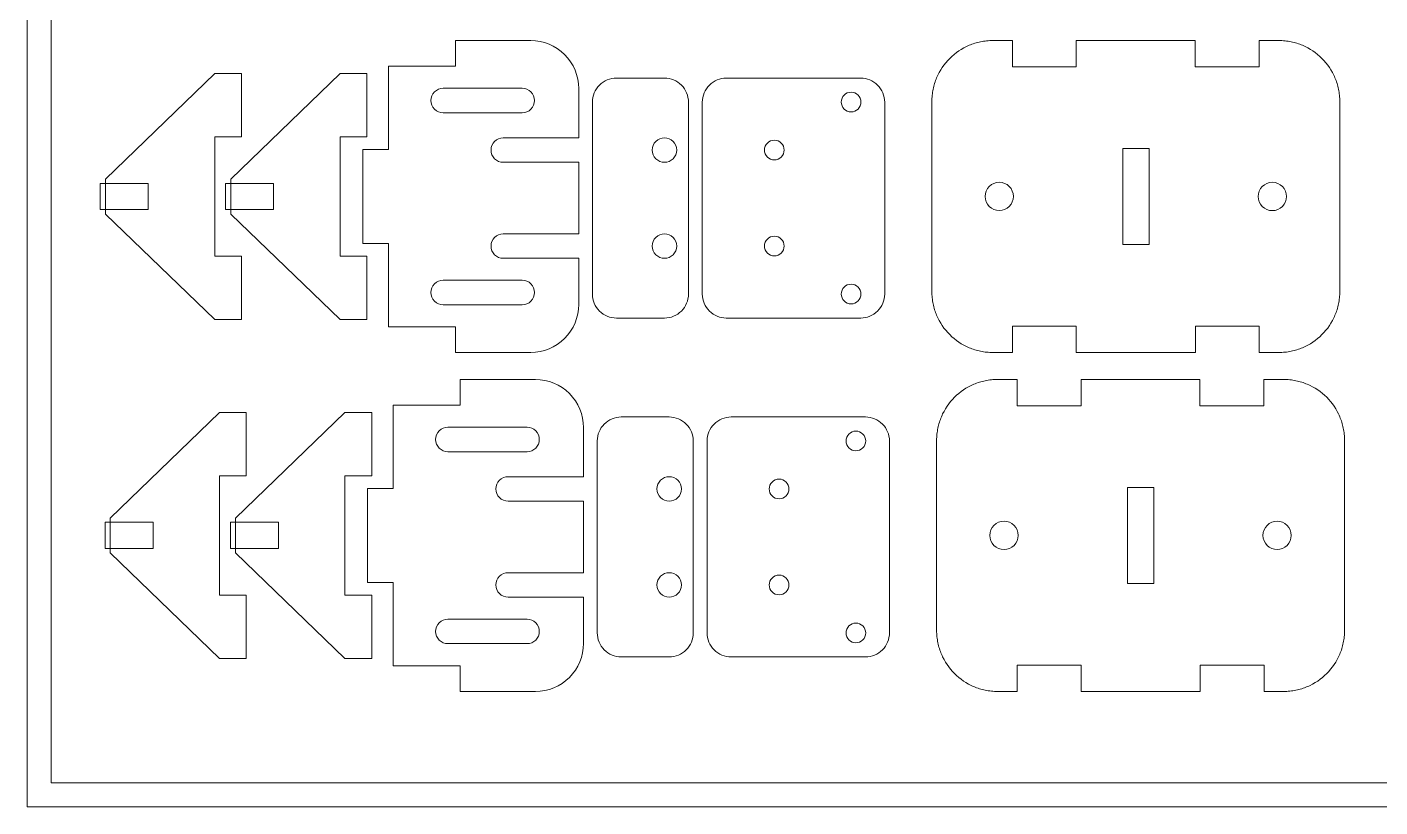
# Model space of a CAD drawing. Header units: millimetres. Extents: x -5 to 795, y -5 to 389.
# Drawn here: x -5 to 276.9, y -5 to 157.5 of the extents above; entities that cross this region are included whole.
import ezdxf

# ---------------------------------------------------------------- set-up
doc = ezdxf.new("R2010")
doc.units = ezdxf.units.MM
doc.header["$MEASUREMENT"] = 0
doc.layers.get('0').update_dxf_attribs({"color": 30, "lineweight": 0, "true_color": 0xf6921e})
doc.layers.add('Cutting lines', color=5, linetype='Continuous', lineweight=0)

msp = doc.modelspace()

# ---------------------------------------------------------------- linework, layer by layer
at = {"lineweight": 0}
for points in [[(-5, -5), (795, -5), (795, 389), (-5, 389)], [(0, 0), (790, 0), (790, 384), (0, 384)]]:
    msp.add_lwpolyline(points, close=True, dxfattribs=at)
at = {"layer": 'Cutting lines'}
for points in [[(109.950977, 134.41392), (94.239971, 134.41392, 0.414214), (91.689971, 131.86392, 0.414214), (94.239971, 129.31392), (109.950977, 129.31392), (109.950977, 114.41392), (94.239971, 114.41392, 0.414214), (91.689971, 111.86392, 0.414214), (94.239971, 109.31392), (109.950977, 109.31392), (109.950977, 99.682803, -0.414214), (99.950977, 89.682793), (84.254977, 89.682784), (84.254977, 95.016784), (70.284977, 95.016784), (70.284977, 112.40379), (64.950977, 112.40379), (64.950977, 131.96179), (70.284977, 131.96179), (70.284977, 149.348821), (84.254977, 149.348821), (84.254977, 154.682821), (99.950977, 154.682812, -0.414214), (109.950977, 144.682803)], [(127.82214, 96.86392, 0.414214), (132.82214, 101.86392), (132.82214, 141.86392, 0.414214), (127.82214, 146.86392), (117.82214, 146.86392, 0.414214), (112.82214, 141.86392), (112.82214, 101.86392, 0.414214), (117.82214, 96.86392)], [(168.712924, 96.86392, 0.414214), (173.712924, 101.86392), (173.712924, 141.86392, 0.414214), (168.712924, 146.86392), (140.712924, 146.86392, 0.414214), (135.712924, 141.86392), (135.712924, 101.86392, 0.414214), (140.712924, 96.86392)], [(81.700977, 144.732803, 0.414214), (79.150977, 142.182803, 0.414214), (81.700977, 139.632803), (98.200977, 139.632803, 0.414214), (100.750977, 142.182803, 0.414214), (98.200977, 144.732803)], [(166.712924, 143.91392, 0.414214), (164.662924, 141.86392, 0.414214), (166.712924, 139.81392, 0.414214), (168.762924, 141.86392, 0.414214)], [(127.82214, 134.41392, 0.414214), (125.27214, 131.86392, 0.414214), (127.82214, 129.31392, 0.414214), (130.37214, 131.86392, 0.414214)], [(150.712924, 133.91392, 0.414214), (148.662924, 131.86392, 0.414214), (150.712924, 129.81392, 0.414214), (152.762924, 131.86392, 0.414214)], [(197.583695, 125.148726, 0.414214), (194.633695, 122.198726, 0.414214), (197.583695, 119.248726, 0.414214), (200.533695, 122.198726, 0.414214)], [(254.494219, 125.143418, 0.414214), (251.544219, 122.193418, 0.414214), (254.494219, 119.243418, 0.414214), (257.444219, 122.193418, 0.414214)], [(127.82214, 114.41392, 0.414214), (125.27214, 111.86392, 0.414214), (127.82214, 109.31392, 0.414214), (130.37214, 111.86392, 0.414214)], [(150.712924, 113.91392, 0.414214), (148.662924, 111.86392, 0.414214), (150.712924, 109.81392, 0.414214), (152.762924, 111.86392, 0.414214)], [(81.700977, 104.732803, 0.414214), (79.150977, 102.182803, 0.414214), (81.700977, 99.632803), (98.200977, 99.632803, 0.414214), (100.750977, 102.182803, 0.414214), (98.200977, 104.732803)], [(166.712924, 103.91392, 0.414214), (164.662924, 101.86392, 0.414214), (166.712924, 99.81392, 0.414214), (168.762924, 101.86392, 0.414214)], [(110.945534, 63.800327), (95.234529, 63.800327, 0.414214), (92.684529, 61.250327, 0.414214), (95.234529, 58.700327), (110.945534, 58.700327), (110.945534, 43.800327), (95.234529, 43.800327, 0.414214), (92.684529, 41.250327, 0.414214), (95.234529, 38.700327), (110.945534, 38.700327), (110.945534, 29.069211, -0.414214), (100.945534, 19.069201), (85.249534, 19.069192), (85.249534, 24.403192), (71.279534, 24.403192), (71.279534, 41.790198), (65.945534, 41.790198), (65.945534, 61.348198), (71.279534, 61.348198), (71.279534, 78.735229), (85.249534, 78.735229), (85.249534, 84.069229), (100.945534, 84.06922, -0.414214), (110.945534, 74.069211)], [(128.816697, 26.250327, 0.414214), (133.816697, 31.250327), (133.816697, 71.250327, 0.414214), (128.816697, 76.250327), (118.816697, 76.250327, 0.414214), (113.816697, 71.250327), (113.816697, 31.250327, 0.414214), (118.816697, 26.250327)], [(169.707481, 26.250327, 0.414214), (174.707481, 31.250327), (174.707481, 71.250327, 0.414214), (169.707481, 76.250327), (141.707481, 76.250327, 0.414214), (136.707481, 71.250327), (136.707481, 31.250327, 0.414214), (141.707481, 26.250327)], [(82.695534, 74.119211, 0.414214), (80.145534, 71.569211, 0.414214), (82.695534, 69.019211), (99.195534, 69.019211, 0.414214), (101.745534, 71.569211, 0.414214), (99.195534, 74.119211)], [(167.707481, 73.300327, 0.414214), (165.657481, 71.250327, 0.414214), (167.707481, 69.200327, 0.414214), (169.757481, 71.250327, 0.414214)], [(128.816697, 63.800327, 0.414214), (126.266697, 61.250327, 0.414214), (128.816697, 58.700327, 0.414214), (131.366697, 61.250327, 0.414214)], [(151.707481, 63.300327, 0.414214), (149.657481, 61.250327, 0.414214), (151.707481, 59.200327, 0.414214), (153.757481, 61.250327, 0.414214)], [(198.578252, 54.535134, 0.414214), (195.628252, 51.585134, 0.414214), (198.578252, 48.635134, 0.414214), (201.528252, 51.585134, 0.414214)], [(255.488777, 54.529826, 0.414214), (252.538777, 51.579826, 0.414214), (255.488777, 48.629826, 0.414214), (258.438777, 51.579826, 0.414214)], [(128.816697, 43.800327, 0.414214), (126.266697, 41.250327, 0.414214), (128.816697, 38.700327, 0.414214), (131.366697, 41.250327, 0.414214)], [(151.707481, 43.300327, 0.414214), (149.657481, 41.250327, 0.414214), (151.707481, 39.200327, 0.414214), (153.757481, 41.250327, 0.414214)], [(82.695534, 34.119211, 0.414214), (80.145534, 31.569211, 0.414214), (82.695534, 29.019211), (99.195534, 29.019211, 0.414214), (101.745534, 31.569211, 0.414214), (99.195534, 34.119211)], [(167.707481, 33.300327, 0.414214), (165.657481, 31.250327, 0.414214), (167.707481, 29.200327, 0.414214), (169.757481, 31.250327, 0.414214)]]:
    msp.add_lwpolyline(points, format="xyb", close=True, dxfattribs=at)
for points in [[(197.92084, 89.682777), (200.332845, 89.682786), (200.332845, 95.182801), (213.632845, 95.182801), (213.632845, 89.682786), (238.466339, 89.682801), (238.466339, 95.182801), (251.766339, 95.182801), (251.766339, 89.6828), (254.197465, 89.682792), (255.846825, 89.682785), (256.174618, 89.686932), (256.500366, 89.699309), (256.823969, 89.719815), (257.145328, 89.748352), (257.464342, 89.784818), (257.780912, 89.829115), (258.094938, 89.881142), (258.406321, 89.9408), (258.71496, 90.00799), (259.020756, 90.082611), (259.32361, 90.164563), (259.623421, 90.253747), (259.920089, 90.350064), (260.213516, 90.453413), (260.503601, 90.563694), (260.790244, 90.680809), (261.073346, 90.804656), (261.352807, 90.935137), (261.900406, 91.2156), (262.432245, 91.5214), (262.947524, 91.851739), (263.445447, 92.205819), (263.925214, 92.582841), (264.386029, 92.982008), (264.827092, 93.402522), (265.247607, 93.843585), (265.646775, 94.304399), (266.023798, 94.784166), (266.377878, 95.282088), (266.708218, 95.797367), (267.014018, 96.329206), (267.294482, 96.876805), (267.424964, 97.156266), (267.548812, 97.439367), (267.665926, 97.72601), (267.776208, 98.016095), (267.879558, 98.309521), (267.975874, 98.60619), (268.065059, 98.906001), (268.147012, 99.208854), (268.221633, 99.51465), (268.288823, 99.823289), (268.348482, 100.134672), (268.40051, 100.448698), (268.444807, 100.765268), (268.481274, 101.084282), (268.50981, 101.405641), (268.530317, 101.729244), (268.542694, 102.054992), (268.546842, 102.382785), (268.546842, 141.982804), (268.542694, 142.310596), (268.530317, 142.636343), (268.509811, 142.959945), (268.481274, 143.281303), (268.444807, 143.600316), (268.40051, 143.916885), (268.348483, 144.230911), (268.288824, 144.542292), (268.221635, 144.850931), (268.147014, 145.156726), (268.065062, 145.459579), (267.975878, 145.759389), (267.879561, 146.056056), (267.776213, 146.349482), (267.665931, 146.639566), (267.548817, 146.926208), (267.42497, 147.20931), (267.294489, 147.48877), (267.014027, 148.036368), (266.708227, 148.568205), (266.37789, 149.083483), (266.023811, 149.581405), (265.64679, 150.061171), (265.247624, 150.521985), (264.827112, 150.963047), (264.38605, 151.383561), (263.925238, 151.782729), (263.445472, 152.159751), (262.947552, 152.513831), (262.432275, 152.84417), (261.900438, 153.149971), (261.352841, 153.430435), (261.073381, 153.560917), (260.790281, 153.684765), (260.503638, 153.80188), (260.213555, 153.912162), (259.920129, 154.015511), (259.623462, 154.111829), (259.323652, 154.201014), (259.0208, 154.282967), (258.715005, 154.357589), (258.406366, 154.424779), (258.094985, 154.484438), (257.78096, 154.536467), (257.464391, 154.580765), (257.145378, 154.617232), (256.82402, 154.64577), (256.500418, 154.666277), (256.174671, 154.678655), (255.846879, 154.682804), (254.197465, 154.682818), (251.720627, 154.682835), (251.720627, 149.182832), (238.420627, 149.182832), (238.420627, 154.682835), (213.646074, 154.682836), (213.646074, 149.182834), (200.346074, 149.182834), (200.346074, 154.682836), (197.92084, 154.682819), (196.246806, 154.682804), (195.919013, 154.678655), (195.593267, 154.666277), (195.269665, 154.64577), (194.948307, 154.617232), (194.629294, 154.580765), (194.312725, 154.536467), (193.9987, 154.484438), (193.687318, 154.424779), (193.37868, 154.357589), (193.072885, 154.282967), (192.770033, 154.201014), (192.470223, 154.111829), (192.173555, 154.015511), (191.88013, 153.912162), (191.590046, 153.80188), (191.303404, 153.684765), (191.020303, 153.560917), (190.740844, 153.430435), (190.193246, 153.149971), (189.66141, 152.84417), (189.146133, 152.513831), (188.648212, 152.159751), (188.168447, 151.782729), (187.707635, 151.383561), (187.266573, 150.963047), (186.846061, 150.521985), (186.446895, 150.061171), (186.069873, 149.581405), (185.715795, 149.083483), (185.385457, 148.568205), (185.079658, 148.036368), (184.799196, 147.48877), (184.668715, 147.20931), (184.544868, 146.926208), (184.427753, 146.639566), (184.317472, 146.349482), (184.214123, 146.056056), (184.117807, 145.759389), (184.028623, 145.459579), (183.94667, 145.156726), (183.87205, 144.850931), (183.80486, 144.542292), (183.745202, 144.230911), (183.693174, 143.916885), (183.648877, 143.600316), (183.612411, 143.281303), (183.583874, 142.959945), (183.563367, 142.636343), (183.55099, 142.310596), (183.546842, 141.982804), (183.546842, 102.382769), (183.55099, 102.054977), (183.563368, 101.729229), (183.583874, 101.405626), (183.612411, 101.084268), (183.648878, 100.765254), (183.693175, 100.448684), (183.745203, 100.134658), (183.804861, 99.823276), (183.872051, 99.514637), (183.946672, 99.208841), (184.028625, 98.905988), (184.117809, 98.606177), (184.214126, 98.309509), (184.317475, 98.016083), (184.427757, 97.725999), (184.544872, 97.439356), (184.668719, 97.156254), (184.7992, 96.876794), (185.079664, 96.329195), (185.385464, 95.797357), (185.715803, 95.282078), (186.069883, 94.784156), (186.446906, 94.304389), (186.846073, 93.843576), (187.266587, 93.402513), (187.70765, 92.981999), (188.168464, 92.582831), (188.648231, 92.205809), (189.146153, 91.851729), (189.661431, 91.52139), (190.193269, 91.21559), (190.740868, 90.935127), (191.020329, 90.804646), (191.303431, 90.680798), (191.590073, 90.563683), (191.880158, 90.453401), (192.173584, 90.350052), (192.470252, 90.253736), (192.770063, 90.164551), (193.072916, 90.082599), (193.378712, 90.007978), (193.687351, 89.940788), (193.998733, 89.881129), (194.312759, 89.829102), (194.629329, 89.784805), (194.948343, 89.748338), (195.269701, 89.719801), (195.593304, 89.699294), (195.919052, 89.686917), (196.246844, 89.682769)], [(11.32615, 125.775717), (11.326068, 118.528634), (34.109492, 96.557754), (39.697492, 96.557754), (39.697492, 109.765754), (34.109492, 109.765754), (34.109492, 134.599851), (39.697492, 134.599851), (39.697492, 147.807851), (34.109492, 147.807851)], [(37.449056, 125.775717), (37.448974, 118.528634), (60.232398, 96.557754), (65.820398, 96.557754), (65.820398, 109.765754), (60.232398, 109.765754), (60.232398, 134.599851), (65.820398, 134.599851), (65.820398, 147.807851), (60.232398, 147.807851)], [(223.345981, 112.182803), (228.795981, 112.182803), (228.795981, 132.182803), (223.345981, 132.182803)], [(10.252539, 119.46512), (20.252539, 119.46512), (20.252539, 124.91512), (10.252539, 124.91512)], [(36.375539, 119.467991), (46.375539, 119.467991), (46.375539, 124.917991), (36.375539, 124.917991)], [(198.915397, 19.069185), (201.327402, 19.069194), (201.327402, 24.569209), (214.627402, 24.569209), (214.627402, 19.069194), (239.460897, 19.069208), (239.460897, 24.569209), (252.760897, 24.569209), (252.760897, 19.069208), (255.192023, 19.0692), (256.841383, 19.069192), (257.169176, 19.07334), (257.494924, 19.085717), (257.818527, 19.106223), (258.139885, 19.13476), (258.458899, 19.171226), (258.77547, 19.215523), (259.089496, 19.26755), (259.400878, 19.327208), (259.709518, 19.394398), (260.015314, 19.469019), (260.318168, 19.550971), (260.617978, 19.640155), (260.914647, 19.736472), (261.208074, 19.839821), (261.498158, 19.950102), (261.784801, 20.067216), (262.067903, 20.191064), (262.347364, 20.321545), (262.894964, 20.602008), (263.426802, 20.907808), (263.942082, 21.238147), (264.440004, 21.592227), (264.919772, 21.969249), (265.380586, 22.368416), (265.82165, 22.78893), (266.242165, 23.229993), (266.641333, 23.690807), (267.018356, 24.170574), (267.372436, 24.668496), (267.702775, 25.183775), (268.008576, 25.715613), (268.28904, 26.263213), (268.419521, 26.542673), (268.543369, 26.825775), (268.660484, 27.112418), (268.770766, 27.402503), (268.874115, 27.695929), (268.970432, 27.992598), (269.059617, 28.292408), (269.14157, 28.595262), (269.216191, 28.901058), (269.283381, 29.209697), (269.343039, 29.52108), (269.395067, 29.835106), (269.439364, 30.151676), (269.475831, 30.47069), (269.504368, 30.792049), (269.524875, 31.115652), (269.537252, 31.441399), (269.5414, 31.769192), (269.5414, 71.369212), (269.537252, 71.697004), (269.524875, 72.022751), (269.504368, 72.346353), (269.475832, 72.667711), (269.439365, 72.986724), (269.395068, 73.303293), (269.34304, 73.617318), (269.283382, 73.9287), (269.216193, 74.237339), (269.141572, 74.543134), (269.05962, 74.845987), (268.970435, 75.145797), (268.874119, 75.442464), (268.77077, 75.73589), (268.660489, 76.025974), (268.543375, 76.312616), (268.419527, 76.595717), (268.289047, 76.875178), (268.008584, 77.422776), (267.702785, 77.954613), (267.372447, 78.469891), (267.018369, 78.967813), (266.641348, 79.447579), (266.242182, 79.908393), (265.821669, 80.349455), (265.380608, 80.769969), (264.919795, 81.169136), (264.44003, 81.546159), (263.94211, 81.900239), (263.426832, 82.230578), (262.894996, 82.536379), (262.347399, 82.816843), (262.067939, 82.947324), (261.784838, 83.071173), (261.498196, 83.188288), (261.208112, 83.29857), (260.914687, 83.401919), (260.61802, 83.498237), (260.31821, 83.587422), (260.015357, 83.669375), (259.709562, 83.743997), (259.400924, 83.811187), (259.089543, 83.870846), (258.775517, 83.922875), (258.458948, 83.967172), (258.139935, 84.00364), (257.818578, 84.032177), (257.494976, 84.052685), (257.169229, 84.065063), (256.841437, 84.069212), (255.192023, 84.069226), (252.715184, 84.069243), (252.715184, 78.569239), (239.415184, 78.569239), (239.415184, 84.069243), (214.640632, 84.069243), (214.640632, 78.569242), (201.340632, 78.569242), (201.340632, 84.069244), (198.915397, 84.069227), (197.241363, 84.069212), (196.913571, 84.065063), (196.587824, 84.052685), (196.264222, 84.032177), (195.942865, 84.00364), (195.623852, 83.967172), (195.307283, 83.922875), (194.993257, 83.870846), (194.681876, 83.811187), (194.373238, 83.743997), (194.067443, 83.669375), (193.76459, 83.587422), (193.46478, 83.498237), (193.168113, 83.401919), (192.874688, 83.29857), (192.584604, 83.188288), (192.297962, 83.071173), (192.014861, 82.947324), (191.735401, 82.816843), (191.187804, 82.536379), (190.655968, 82.230578), (190.14069, 81.900239), (189.64277, 81.546159), (189.163005, 81.169136), (188.702192, 80.769969), (188.261131, 80.349455), (187.840618, 79.908393), (187.441452, 79.447579), (187.064431, 78.967813), (186.710353, 78.469891), (186.380015, 77.954613), (186.074216, 77.422776), (185.793753, 76.875178), (185.663273, 76.595717), (185.539425, 76.312616), (185.422311, 76.025974), (185.31203, 75.73589), (185.208681, 75.442464), (185.112365, 75.145797), (185.02318, 74.845987), (184.941228, 74.543134), (184.866607, 74.237339), (184.799418, 73.9287), (184.73976, 73.617318), (184.687732, 73.303293), (184.643435, 72.986724), (184.606968, 72.667711), (184.578432, 72.346353), (184.557925, 72.022751), (184.545548, 71.697004), (184.5414, 71.369212), (184.5414, 31.769177), (184.545548, 31.441385), (184.557925, 31.115637), (184.578432, 30.792034), (184.606969, 30.470676), (184.643435, 30.151662), (184.687733, 29.835092), (184.73976, 29.521066), (184.799419, 29.209684), (184.866609, 28.901045), (184.94123, 28.595249), (185.023182, 28.292396), (185.112367, 27.992585), (185.208684, 27.695917), (185.312033, 27.402491), (185.422315, 27.112407), (185.539429, 26.825764), (185.663277, 26.542662), (185.793758, 26.263202), (186.074222, 25.715603), (186.380022, 25.183765), (186.710361, 24.668486), (187.064441, 24.170564), (187.441463, 23.690797), (187.84063, 23.229983), (188.261145, 22.78892), (188.702208, 22.368406), (189.163021, 21.969239), (189.642788, 21.592217), (190.14071, 21.238137), (190.655989, 20.907798), (191.187827, 20.601998), (191.735426, 20.321535), (192.014887, 20.191053), (192.297988, 20.067206), (192.584631, 19.950091), (192.874715, 19.839809), (193.168142, 19.73646), (193.46481, 19.640144), (193.764621, 19.550959), (194.067474, 19.469006), (194.37327, 19.394385), (194.681909, 19.327196), (194.993291, 19.267537), (195.307317, 19.21551), (195.623887, 19.171212), (195.942901, 19.134746), (196.264259, 19.106209), (196.587862, 19.085702), (196.913609, 19.073325), (197.241402, 19.069177)], [(12.320707, 55.162125), (12.320626, 47.915042), (35.10405, 25.944162), (40.69205, 25.944162), (40.69205, 39.152162), (35.10405, 39.152162), (35.10405, 63.986259), (40.69205, 63.986259), (40.69205, 77.194259), (35.10405, 77.194259)], [(38.443613, 55.162125), (38.443532, 47.915042), (61.226956, 25.944162), (66.814956, 25.944162), (66.814956, 39.152162), (61.226956, 39.152162), (61.226956, 63.986259), (66.814956, 63.986259), (66.814956, 77.194259), (61.226956, 77.194259)], [(224.340539, 41.569211), (229.790539, 41.569211), (229.790539, 61.569211), (224.340539, 61.569211)], [(11.247097, 48.851528), (21.247097, 48.851528), (21.247097, 54.301528), (11.247097, 54.301528)], [(37.370097, 48.854399), (47.370097, 48.854399), (47.370097, 54.304399), (37.370097, 54.304399)]]:
    msp.add_lwpolyline(points, close=True, dxfattribs=at)

doc.saveas('drawing.dxf')
